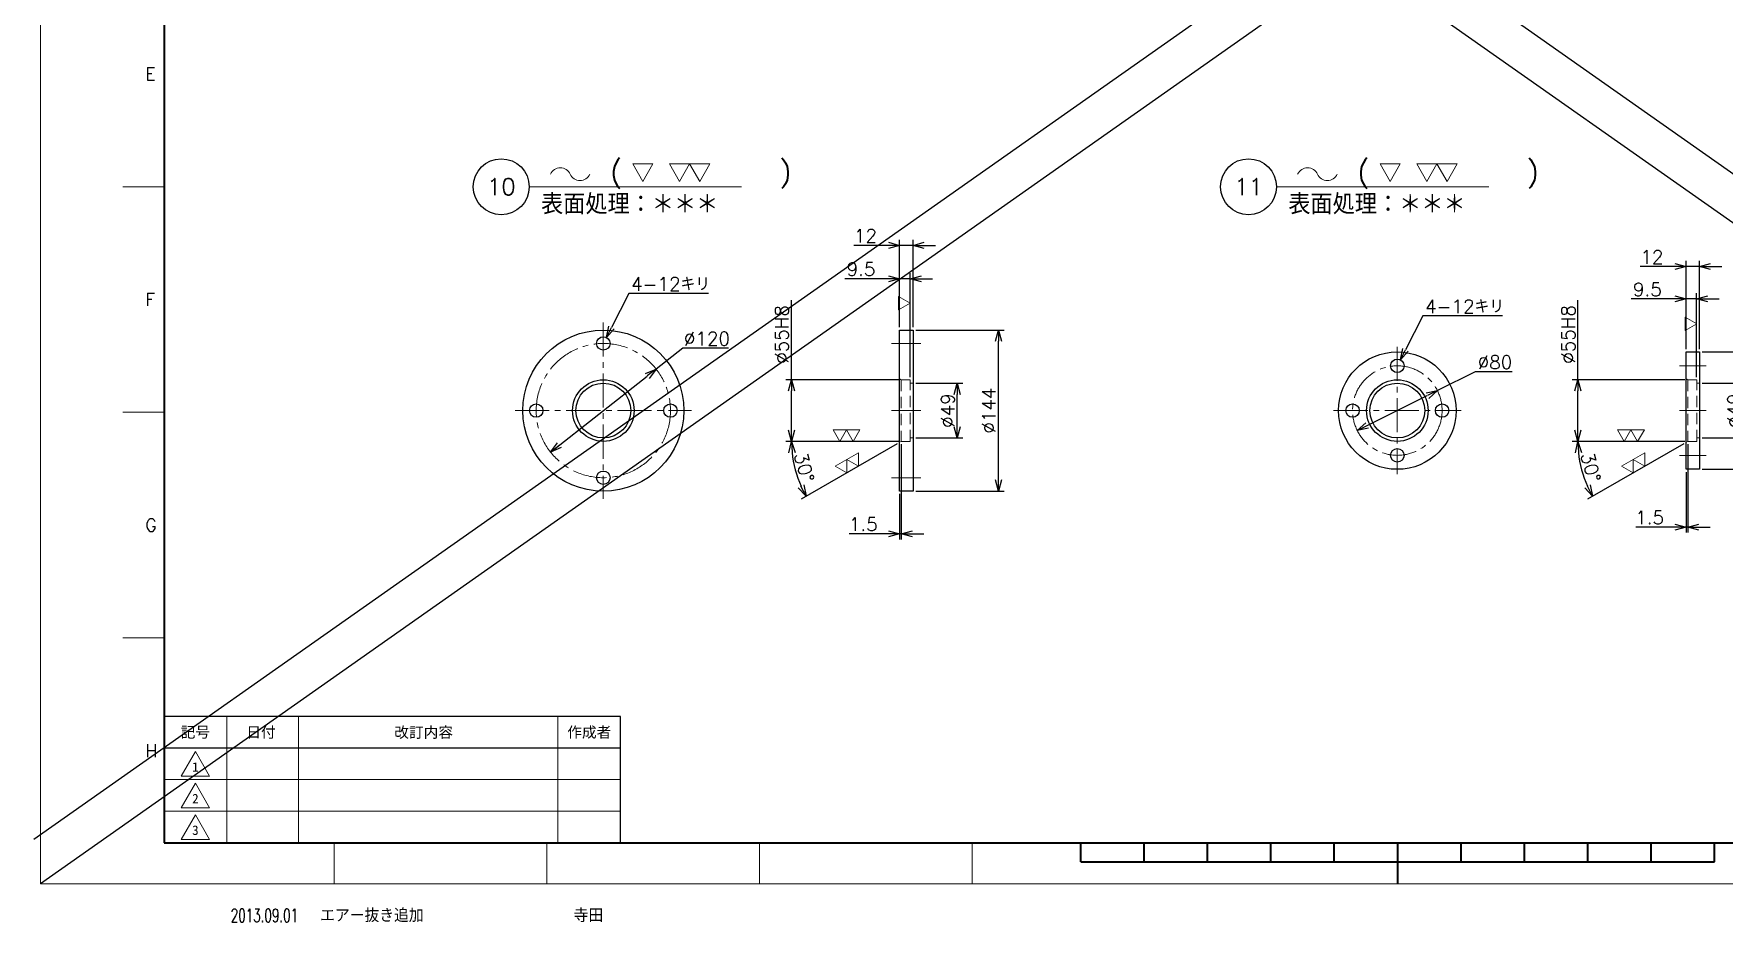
# Model space of a CAD drawing. Header units: millimetres. Extents: x -6 to 4263, y -34 to 1655.
# Drawn here: x -6 to 1505, y -34 to 760 of the extents above; entities that cross this region are included whole.
import ezdxf
from ezdxf import colors
from ezdxf.entities.mleader import LeaderData, LeaderLine
from ezdxf.enums import TextEntityAlignment as Align
from ezdxf.math import Vec2, Vec3

# ---------------------------------------------------------------- set-up
doc = ezdxf.new("R2010")
doc.units = ezdxf.units.MM
doc.header["$LTSCALE"] = 1.6
doc.header["$PDMODE"] = 99
doc.header["$PDSIZE"] = 1
doc.linetypes.add('CENTER2', pattern=[28.575, 19.05, -3.175, 3.175, -3.175])
doc.linetypes.add('HIDDEN', pattern=[9.525, 6.35, -3.175])
for name, color, linetype, lineweight in [('04_HIDDEN', 2, 'HIDDEN', 13), ('05_CENTER', 4, 'CENTER2', 13), ('07_TEXT', 3, 'Continuous', 13), ('07_寸法線', 3, 'Continuous', 9), ('08_DIM', 3, 'Continuous', 13), ('90_FRAME', 5, 'Continuous', 35)]:
    doc.layers.add(name, color=color, linetype=linetype, lineweight=lineweight)
doc.layers.add('91_BLANK', color=5, linetype='Continuous', lineweight=0, plot=False)
doc.styles.add('KSS_TXT', font='txt.shx', dxfattribs={"bigfont": 'extfont2.shx'})
doc.styles.add('MS_G', font='MS Gothic.ttf')
doc.styles.get("Standard").update_dxf_attribs({"font": 'txt.shx', "bigfont": 'extfont2.shx'})
doc.styles.add('表題用', font='MS PGothic.ttf')
doc.dimstyles.new('KSS_DIM', dxfattribs={"dimscale": 4, "dimtxt": 3, "dimasz": 2.5, "dimexe": 1.25, "dimexo": 0.625, "dimtad": 1, "dimdsep": 46, "dimtxsty": 'KSS_TXT', "dimblk": 'OPEN30', "dimcen": 0, "dimazin": 2, "dimtfac": 0.75, "dimtmove": 0, "dimatfit": 3, "dimldrblk": 'OPEN30', "dimfxl": 1.25, "dimtolj": 1, "dimarcsym": 0})
doc.dimstyles.new('KSS_DIM$3', dxfattribs={"dimscale": 4, "dimtxt": 3, "dimasz": 2.5, "dimexe": 1.25, "dimexo": 0.625, "dimtad": 1, "dimtih": 1, "dimtoh": 1, "dimdsep": 46, "dimtxsty": 'KSS_TXT', "dimblk": 'OPEN30', "dimcen": 0, "dimazin": 2, "dimtfac": 0.75, "dimtofl": 0, "dimtmove": 0, "dimatfit": 3, "dimldrblk": 'OPEN30', "dimfxl": 1.25, "dimtolj": 1, "dimarcsym": 0})

# ---------------------------------------------------------------- blocks, each defined once
blk = doc.blocks.new('AM_BALLOON1')
at = {"transparency": 16777216}
blk.add_circle((0, 0), 5, dxfattribs=at)
blk.add_attdef('B_NUMBER', text='', height=3, dxfattribs=at).set_placement((0, 0), align=Align.MIDDLE_CENTER)
blk = doc.blocks.new('_OPEN')
at = {"color": 0, "linetype": 'ByBlock'}
for p, q in [((-1, 0.17), (0, 0)), ((0, 0), (-1, -0.17)), ((0, 0), (-1, 0))]:
    blk.add_line(p, q, dxfattribs=at)
blk = doc.blocks.new('p1ba05')
for centre, start, end in [((-2.95, 0.29), 24.2276, 155.5758), ((0, 1.62), 204.2276, 335.5758)]:
    blk.add_arc(centre, 1.62, start, end)
blk = doc.blocks.new('p1ba01')
for p, q in [((0, 0), (-1.5, 2.6)), ((-1.5, 2.6), (1.5, 2.6)), ((1.5, 2.6), (0, 0))]:
    blk.add_line(p, q)
blk = doc.blocks.new('p1ba02')
for p, q in [((-1.5, 2.6), (1.5, 2.6)), ((0, 0), (-1.5, 2.6)), ((1.5, 2.6), (0, 0)), ((3, 0), (1.5, 2.6)), ((1.5, 2.6), (4.5, 2.6)), ((4.5, 2.6), (3, 0))]:
    blk.add_line(p, q)
blk = doc.blocks.new('_Open30')
at = {"color": 0, "linetype": 'ByBlock', "lineweight": -2}
for p, q in [((-1, 0.27), (0, 0)), ((0, 0), (-1, -0.27)), ((0, 0), (-1, 0))]:
    blk.add_line(p, q, dxfattribs=at)
blk = doc.blocks.new('*D179')
at = {"layer": '08_DIM', "color": 0, "lineweight": -2, "transparency": 16777216}
for p, q in [((782.2, 447.6), (824.2, 447.6)), ((819.2, 408.6), (819.2, 437.6)), ((782.2, 398.6), (824.2, 398.6))]:
    blk.add_line(p, q, dxfattribs=at)
at = {"layer": 'Defpoints', "color": 0, "transparency": 16777216}
for p in [(779.7, 447.6), (819.2, 447.6), (779.7, 398.6)]:
    blk.add_point(p, dxfattribs=at)
at = {"layer": '08_DIM', "color": 0, "lineweight": -2, "transparency": 16777216, "xscale": 10, "yscale": 10, "zscale": 10}
for p, rotation in [((819.2, 447.6), 90), ((819.2, 398.6), 270)]:
    blk.add_blockref('_Open30', p, dxfattribs=dict(at, rotation=rotation))
at = {"layer": '08_DIM', "color": 0, "transparency": 16777216, "insert": (810.7, 423.1), "char_height": 12, "attachment_point": 5, "rotation": 90, "style": 'KSS_TXT'}
blk.add_mtext('\\A1;%%C49', dxfattribs=at)
blk = doc.blocks.new('*D180')
at = {"layer": '08_DIM', "color": 0, "lineweight": -2, "transparency": 16777216}
for p, q in [((766.7, 395.6), (666, 395.6)), ((765.5, 393.5), (679.8, 344))]:
    blk.add_line(p, q, dxfattribs=at)
blk.add_arc((769.2, 395.6), 98.2, 185.835, 204.165, dxfattribs=at)
at = {"layer": 'Defpoints', "color": 0, "transparency": 16777216}
for p in [(767.7, 394.7), (769.2, 395.6), (769.2, 395.6), (777.2, 395.6), (672.4, 378.5)]:
    blk.add_point(p, dxfattribs=at)
at = {"layer": '08_DIM', "color": 0, "lineweight": -2, "transparency": 16777216, "xscale": 10, "yscale": 10, "zscale": 10}
for p, rotation in [((671, 395.6), 92.91747934666363), ((684.1, 346.5), 297.0825206533255)]:
    blk.add_blockref('_Open30', p, dxfattribs=dict(at, rotation=rotation))
at = {"layer": '08_DIM', "color": 0, "transparency": 16777216, "insert": (682.5, 372.4), "char_height": 12, "attachment_point": 5, "rotation": 285, "style": 'KSS_TXT'}
blk.add_mtext('\\A1;30%%d', dxfattribs=at)
blk = doc.blocks.new('*D181')
at = {"layer": '08_DIM', "color": 0, "lineweight": -2, "transparency": 16777216}
for p, q in [((671, 450.6), (671, 521.8)), ((766.7, 450.6), (666, 450.6)), ((671, 405.6), (671, 440.6)), ((766.7, 395.6), (666, 395.6))]:
    blk.add_line(p, q, dxfattribs=at)
at = {"layer": 'Defpoints', "color": 0, "transparency": 16777216}
for p in [(671, 450.6), (769.2, 450.6), (769.2, 395.6)]:
    blk.add_point(p, dxfattribs=at)
at = {"layer": '08_DIM', "color": 0, "lineweight": -2, "transparency": 16777216, "xscale": 10, "yscale": 10, "zscale": 10}
for p, rotation in [((671, 450.6), 90), ((671, 395.6), 270)]:
    blk.add_blockref('_Open30', p, dxfattribs=dict(at, rotation=rotation))
at = {"layer": '08_DIM', "color": 0, "transparency": 16777216, "insert": (662.4, 491.2), "char_height": 12, "attachment_point": 5, "rotation": 90, "style": 'KSS_TXT'}
blk.add_mtext('\\A1;%%C55H8', dxfattribs=at)
blk = doc.blocks.new('*D182')
at = {"layer": '08_DIM', "color": 0, "lineweight": -2, "transparency": 16777216}
for p, q in [((769.2, 393.1), (769.2, 308)), ((767.7, 348.6), (767.7, 308)), ((757.7, 313), (722.7, 313)), ((769.2, 313), (767.7, 313)), ((779.2, 313), (789.2, 313))]:
    blk.add_line(p, q, dxfattribs=at)
at = {"layer": 'Defpoints', "color": 0, "transparency": 16777216}
for p in [(769.2, 395.6), (767.7, 351.1), (767.7, 313)]:
    blk.add_point(p, dxfattribs=at)
at = {"layer": '08_DIM', "color": 0, "lineweight": -2, "transparency": 16777216, "xscale": 10, "yscale": 10, "zscale": 10}
blk.add_blockref('_Open30', (767.7, 313), dxfattribs=at)
at = {"layer": '08_DIM', "color": 0, "lineweight": -2, "transparency": 16777216, "xscale": 10, "yscale": 10, "zscale": 10, "rotation": 180}
blk.add_blockref('_Open30', (769.2, 313), dxfattribs=at)
at = {"layer": '08_DIM', "color": 0, "transparency": 16777216, "insert": (735.2, 321.5), "char_height": 12, "attachment_point": 5, "style": 'KSS_TXT'}
blk.add_mtext('\\A1;1.5', dxfattribs=at)
blk = doc.blocks.new('*D183')
at = {"layer": '08_DIM', "color": 0, "lineweight": -2, "transparency": 16777216}
for p, q in [((767.7, 497.6), (767.7, 545.9)), ((777.2, 453.1), (777.2, 545.9)), ((757.7, 540.9), (718.7, 540.9)), ((777.2, 540.9), (767.7, 540.9)), ((787.2, 540.9), (797.2, 540.9))]:
    blk.add_line(p, q, dxfattribs=at)
at = {"layer": 'Defpoints', "color": 0, "transparency": 16777216}
for p in [(767.7, 540.9), (767.7, 495.1), (777.2, 450.6)]:
    blk.add_point(p, dxfattribs=at)
at = {"layer": '08_DIM', "color": 0, "lineweight": -2, "transparency": 16777216, "xscale": 10, "yscale": 10, "zscale": 10}
blk.add_blockref('_Open30', (767.7, 540.9), dxfattribs=at)
at = {"layer": '08_DIM', "color": 0, "lineweight": -2, "transparency": 16777216, "xscale": 10, "yscale": 10, "zscale": 10, "rotation": 180}
blk.add_blockref('_Open30', (777.2, 540.9), dxfattribs=at)
at = {"layer": '08_DIM', "color": 0, "transparency": 16777216, "insert": (733.2, 549.5), "char_height": 12, "attachment_point": 5, "style": 'KSS_TXT'}
blk.add_mtext('\\A1;9.5', dxfattribs=at)
blk = doc.blocks.new('*D184')
at = {"layer": '08_DIM', "color": 0, "lineweight": -2, "transparency": 16777216}
for p, q in [((782.2, 495.1), (861, 495.1)), ((856, 361.1), (856, 485.1)), ((782.2, 351.1), (861, 351.1))]:
    blk.add_line(p, q, dxfattribs=at)
at = {"layer": 'Defpoints', "color": 0, "transparency": 16777216}
for p in [(779.7, 495.1), (856, 495.1), (779.7, 351.1)]:
    blk.add_point(p, dxfattribs=at)
at = {"layer": '08_DIM', "color": 0, "lineweight": -2, "transparency": 16777216, "xscale": 10, "yscale": 10, "zscale": 10}
for p, rotation in [((856, 495.1), 90), ((856, 351.1), 270)]:
    blk.add_blockref('_Open30', p, dxfattribs=dict(at, rotation=rotation))
at = {"layer": '08_DIM', "color": 0, "transparency": 16777216, "insert": (847.5, 423.1), "char_height": 12, "attachment_point": 5, "rotation": 90, "style": 'KSS_TXT'}
blk.add_mtext('\\A1;%%C144', dxfattribs=at)
blk = doc.blocks.new('*D185')
at = {"layer": '08_DIM', "color": 0, "lineweight": -2, "transparency": 16777216}
for p, q in [((767.7, 497.6), (767.7, 575.8)), ((779.7, 497.6), (779.7, 575.8)), ((757.7, 570.8), (726.7, 570.8)), ((779.7, 570.8), (767.7, 570.8)), ((789.7, 570.8), (799.7, 570.8))]:
    blk.add_line(p, q, dxfattribs=at)
at = {"layer": 'Defpoints', "color": 0, "transparency": 16777216}
for p in [(767.7, 570.8), (767.7, 495.1), (779.7, 495.1)]:
    blk.add_point(p, dxfattribs=at)
at = {"layer": '08_DIM', "color": 0, "lineweight": -2, "transparency": 16777216, "xscale": 10, "yscale": 10, "zscale": 10}
blk.add_blockref('_Open30', (767.7, 570.8), dxfattribs=at)
at = {"layer": '08_DIM', "color": 0, "lineweight": -2, "transparency": 16777216, "xscale": 10, "yscale": 10, "zscale": 10, "rotation": 180}
blk.add_blockref('_Open30', (779.7, 570.8), dxfattribs=at)
at = {"layer": '08_DIM', "color": 0, "transparency": 16777216, "insert": (737.2, 579.3), "char_height": 12, "attachment_point": 5, "style": 'KSS_TXT'}
blk.add_mtext('\\A1;12', dxfattribs=at)
blk = doc.blocks.new('*D186')
at = {"layer": '08_DIM', "color": 0, "lineweight": -2, "transparency": 16777216}
for p, q in [((1485, 447.6), (1527, 447.6)), ((1522, 408.6), (1522, 437.6)), ((1485, 398.6), (1527, 398.6))]:
    blk.add_line(p, q, dxfattribs=at)
at = {"layer": 'Defpoints', "color": 0, "transparency": 16777216}
for p in [(1482.5, 447.6), (1522, 447.6), (1482.5, 398.6)]:
    blk.add_point(p, dxfattribs=at)
at = {"layer": '08_DIM', "color": 0, "lineweight": -2, "transparency": 16777216, "xscale": 10, "yscale": 10, "zscale": 10}
for p, rotation in [((1522, 447.6), 90), ((1522, 398.6), 270)]:
    blk.add_blockref('_Open30', p, dxfattribs=dict(at, rotation=rotation))
at = {"layer": '08_DIM', "color": 0, "transparency": 16777216, "insert": (1513.5, 423.1), "char_height": 12, "attachment_point": 5, "rotation": 90, "style": 'KSS_TXT'}
blk.add_mtext('\\A1;%%C49', dxfattribs=at)
blk = doc.blocks.new('*D187')
at = {"layer": '08_DIM', "color": 0, "lineweight": -2, "transparency": 16777216}
for p, q in [((1373.8, 450.6), (1373.8, 521.8)), ((1469.5, 450.6), (1368.8, 450.6)), ((1373.8, 405.6), (1373.8, 440.6)), ((1469.5, 395.6), (1368.8, 395.6))]:
    blk.add_line(p, q, dxfattribs=at)
at = {"layer": 'Defpoints', "color": 0, "transparency": 16777216}
for p in [(1373.8, 450.6), (1472, 450.6), (1472, 395.6)]:
    blk.add_point(p, dxfattribs=at)
at = {"layer": '08_DIM', "color": 0, "lineweight": -2, "transparency": 16777216, "xscale": 10, "yscale": 10, "zscale": 10}
for p, rotation in [((1373.8, 450.6), 90), ((1373.8, 395.6), 270)]:
    blk.add_blockref('_Open30', p, dxfattribs=dict(at, rotation=rotation))
at = {"layer": '08_DIM', "color": 0, "transparency": 16777216, "insert": (1365.3, 491.2), "char_height": 12, "attachment_point": 5, "rotation": 90, "style": 'KSS_TXT'}
blk.add_mtext('\\A1;%%C55H8', dxfattribs=at)
blk = doc.blocks.new('*D188')
at = {"layer": '08_DIM', "color": 0, "lineweight": -2, "transparency": 16777216}
for p, q in [((1472, 393.1), (1472, 314)), ((1470.5, 368.1), (1470.5, 314)), ((1460.5, 319), (1425.5, 319)), ((1472, 319), (1470.5, 319)), ((1482, 319), (1492, 319))]:
    blk.add_line(p, q, dxfattribs=at)
at = {"layer": 'Defpoints', "color": 0, "transparency": 16777216}
for p in [(1472, 395.6), (1470.5, 370.6), (1470.5, 319)]:
    blk.add_point(p, dxfattribs=at)
at = {"layer": '08_DIM', "color": 0, "lineweight": -2, "transparency": 16777216, "xscale": 10, "yscale": 10, "zscale": 10}
blk.add_blockref('_Open30', (1470.5, 319), dxfattribs=at)
at = {"layer": '08_DIM', "color": 0, "lineweight": -2, "transparency": 16777216, "xscale": 10, "yscale": 10, "zscale": 10, "rotation": 180}
blk.add_blockref('_Open30', (1472, 319), dxfattribs=at)
at = {"layer": '08_DIM', "color": 0, "transparency": 16777216, "insert": (1438, 327.5), "char_height": 12, "attachment_point": 5, "style": 'KSS_TXT'}
blk.add_mtext('\\A1;1.5', dxfattribs=at)
blk = doc.blocks.new('*D189')
at = {"layer": '08_DIM', "color": 0, "lineweight": -2, "transparency": 16777216}
for p, q in [((1460.5, 522.9), (1421.5, 522.9)), ((1470.5, 478.1), (1470.5, 527.9)), ((1480, 522.9), (1470.5, 522.9)), ((1480, 453.1), (1480, 527.9)), ((1490, 522.9), (1500, 522.9))]:
    blk.add_line(p, q, dxfattribs=at)
at = {"layer": 'Defpoints', "color": 0, "transparency": 16777216}
for p in [(1470.5, 522.9), (1470.5, 475.6), (1480, 450.6)]:
    blk.add_point(p, dxfattribs=at)
at = {"layer": '08_DIM', "color": 0, "lineweight": -2, "transparency": 16777216, "xscale": 10, "yscale": 10, "zscale": 10}
blk.add_blockref('_Open30', (1470.5, 522.9), dxfattribs=at)
at = {"layer": '08_DIM', "color": 0, "lineweight": -2, "transparency": 16777216, "xscale": 10, "yscale": 10, "zscale": 10, "rotation": 180}
blk.add_blockref('_Open30', (1480, 522.9), dxfattribs=at)
at = {"layer": '08_DIM', "color": 0, "transparency": 16777216, "insert": (1436, 531.4), "char_height": 12, "attachment_point": 5, "style": 'KSS_TXT'}
blk.add_mtext('\\A1;9.5', dxfattribs=at)
blk = doc.blocks.new('*D190')
at = {"layer": '08_DIM', "color": 0, "lineweight": -2, "transparency": 16777216}
for p, q in [((1485, 475.6), (1562.6, 475.6)), ((1557.6, 380.6), (1557.6, 465.6)), ((1485, 370.6), (1562.6, 370.6))]:
    blk.add_line(p, q, dxfattribs=at)
at = {"layer": 'Defpoints', "color": 0, "transparency": 16777216}
for p in [(1482.5, 475.6), (1557.6, 475.6), (1482.5, 370.6)]:
    blk.add_point(p, dxfattribs=at)
at = {"layer": '08_DIM', "color": 0, "lineweight": -2, "transparency": 16777216, "xscale": 10, "yscale": 10, "zscale": 10}
for p, rotation in [((1557.6, 475.6), 90), ((1557.6, 370.6), 270)]:
    blk.add_blockref('_Open30', p, dxfattribs=dict(at, rotation=rotation))
at = {"layer": '08_DIM', "color": 0, "transparency": 16777216, "insert": (1549, 423.1), "char_height": 12, "attachment_point": 5, "rotation": 90, "style": 'KSS_TXT'}
blk.add_mtext('\\A1;%%C105', dxfattribs=at)
blk = doc.blocks.new('*D191')
at = {"layer": '08_DIM', "color": 0, "lineweight": -2, "transparency": 16777216}
for p, q in [((1460.5, 551.9), (1429.5, 551.9)), ((1470.5, 478.1), (1470.5, 556.9)), ((1482.5, 551.9), (1470.5, 551.9)), ((1482.5, 478.1), (1482.5, 556.9)), ((1492.5, 551.9), (1502.5, 551.9))]:
    blk.add_line(p, q, dxfattribs=at)
at = {"layer": 'Defpoints', "color": 0, "transparency": 16777216}
for p in [(1470.5, 551.9), (1470.5, 475.6), (1482.5, 475.6)]:
    blk.add_point(p, dxfattribs=at)
at = {"layer": '08_DIM', "color": 0, "lineweight": -2, "transparency": 16777216, "xscale": 10, "yscale": 10, "zscale": 10}
blk.add_blockref('_Open30', (1470.5, 551.9), dxfattribs=at)
at = {"layer": '08_DIM', "color": 0, "lineweight": -2, "transparency": 16777216, "xscale": 10, "yscale": 10, "zscale": 10, "rotation": 180}
blk.add_blockref('_Open30', (1482.5, 551.9), dxfattribs=at)
at = {"layer": '08_DIM', "color": 0, "transparency": 16777216, "insert": (1440, 560.4), "char_height": 12, "attachment_point": 5, "style": 'KSS_TXT'}
blk.add_mtext('\\A1;12', dxfattribs=at)
blk = doc.blocks.new('*D192')
at = {"layer": '08_DIM', "color": 0, "lineweight": -2, "transparency": 16777216}
for p, q in [((1469.5, 395.6), (1368.8, 395.6)), ((1468.4, 393.5), (1382.6, 344))]:
    blk.add_line(p, q, dxfattribs=at)
blk.add_arc((1472, 395.6), 98.2, 185.835, 204.165, dxfattribs=at)
at = {"layer": 'Defpoints', "color": 0, "transparency": 16777216}
for p in [(1470.5, 394.7), (1472, 395.6), (1472, 395.6), (1480, 395.6), (1375.3, 378.5)]:
    blk.add_point(p, dxfattribs=at)
at = {"layer": '08_DIM', "color": 0, "lineweight": -2, "transparency": 16777216, "xscale": 10, "yscale": 10, "zscale": 10}
for p, rotation in [((1373.8, 395.6), 92.91747934666363), ((1387, 346.5), 297.0825206533274)]:
    blk.add_blockref('_Open30', p, dxfattribs=dict(at, rotation=rotation))
at = {"layer": '08_DIM', "color": 0, "transparency": 16777216, "insert": (1385.4, 372.4), "char_height": 12, "attachment_point": 5, "rotation": 285, "style": 'KSS_TXT'}
blk.add_mtext('\\A1;30%%d', dxfattribs=at)
blk = doc.blocks.new('*D199')
at = {"layer": '08_DIM', "color": 0, "lineweight": -2, "transparency": 16777216}
for p, q in [((525.6, 527.7), (510.2, 497.3)), ((596.8, 527.7), (525.6, 527.7))]:
    blk.add_line(p, q, dxfattribs=at)
at = {"layer": 'Defpoints', "color": 0, "transparency": 16777216}
for p in [(505.6, 488.4), (500.2, 477.7)]:
    blk.add_point(p, dxfattribs=at)
at = {"layer": '08_DIM', "color": 0, "lineweight": -2, "transparency": 16777216, "xscale": 10, "yscale": 10, "zscale": 10, "rotation": 242.973744277392}
blk.add_blockref('_Open30', (505.6, 488.4), dxfattribs=at)
at = {"layer": '08_DIM', "color": 0, "transparency": 16777216, "insert": (563, 536.2), "char_height": 12, "attachment_point": 5, "style": 'KSS_TXT'}
blk.add_mtext('\\A1;4-12キリ', dxfattribs=at)
blk = doc.blocks.new('*D200')
at = {"layer": '08_DIM', "color": 0, "lineweight": -2, "transparency": 16777216}
for p, q in [((573.8, 478.9), (550, 460.2)), ((614.8, 478.9), (573.8, 478.9)), ((455.7, 386), (542.2, 454))]:
    blk.add_line(p, q, dxfattribs=at)
at = {"layer": 'Defpoints', "color": 0, "transparency": 16777216}
for p in [(550, 460.2), (455.7, 386)]:
    blk.add_point(p, dxfattribs=at)
at = {"layer": '08_DIM', "color": 0, "lineweight": -2, "transparency": 16777216, "xscale": 10, "yscale": 10, "zscale": 10}
for p, rotation in [((550, 460.2), 38.20193790348347), ((455.7, 386), 218.2019379034835)]:
    blk.add_blockref('_Open30', p, dxfattribs=dict(at, rotation=rotation))
at = {"layer": '08_DIM', "color": 0, "transparency": 16777216, "insert": (595.5, 487.4), "char_height": 12, "attachment_point": 5, "style": 'KSS_TXT'}
blk.add_mtext('\\A1;%%C120', dxfattribs=at)
blk = doc.blocks.new('*D201')
at = {"layer": '08_DIM', "color": 0, "lineweight": -2, "transparency": 16777216}
for p, q in [((1235.2, 507.7), (1219.8, 477.3)), ((1306.4, 507.7), (1235.2, 507.7))]:
    blk.add_line(p, q, dxfattribs=at)
at = {"layer": 'Defpoints', "color": 0, "transparency": 16777216}
for p in [(1215.2, 468.4), (1209.8, 457.7)]:
    blk.add_point(p, dxfattribs=at)
at = {"layer": '08_DIM', "color": 0, "lineweight": -2, "transparency": 16777216, "xscale": 10, "yscale": 10, "zscale": 10, "rotation": 242.9737442773915}
blk.add_blockref('_Open30', (1215.2, 468.4), dxfattribs=at)
at = {"layer": '08_DIM', "color": 0, "transparency": 16777216, "insert": (1272.6, 516.2), "char_height": 12, "attachment_point": 5, "style": 'KSS_TXT'}
blk.add_mtext('\\A1;4-12キリ', dxfattribs=at)
blk = doc.blocks.new('*D202')
at = {"layer": '08_DIM', "color": 0, "lineweight": -2, "transparency": 16777216}
for p, q in [((1282, 457.8), (1248.3, 440.9)), ((1315, 457.8), (1282, 457.8)), ((1176.7, 405.2), (1239.3, 436.5))]:
    blk.add_line(p, q, dxfattribs=at)
at = {"layer": 'Defpoints', "color": 0, "transparency": 16777216}
for p in [(1248.3, 440.9), (1176.7, 405.2)]:
    blk.add_point(p, dxfattribs=at)
at = {"layer": '08_DIM', "color": 0, "lineweight": -2, "transparency": 16777216, "xscale": 10, "yscale": 10, "zscale": 10}
for p, rotation in [((1248.3, 440.9), 26.52164414646851), ((1176.7, 405.2), 206.5216441464685)]:
    blk.add_blockref('_Open30', p, dxfattribs=dict(at, rotation=rotation))
at = {"layer": '08_DIM', "color": 0, "transparency": 16777216, "insert": (1299.8, 466.3), "char_height": 12, "attachment_point": 5, "style": 'KSS_TXT'}
blk.add_mtext('\\A1;%%C80', dxfattribs=at)

msp = doc.modelspace()

# ---------------------------------------------------------------- linework, layer by layer
for p, q in [((2289.737, 1655.492), (-6.094, 39.597)), ((0, 1655.492), (2352.09, 0)), ((2352.09, 1655.492), (0, 0)), ((62.353, 1655.492), (2358.185, 39.597))]:
    msp.add_line(p, q)
at = {"color": 0}
for points in [[(767.689, 495.088), (779.689, 495.088), (779.689, 351.088), (767.689, 351.088)], [(1470.535, 475.588), (1482.535, 475.588), (1482.535, 370.588), (1470.535, 370.588)]]:
    msp.add_lwpolyline(points, close=True, dxfattribs=at)
for centre, radius in [((502.892, 423.088), 72), ((502.892, 483.088), 6), ((1212.49, 423.088), 52.5), ((1212.49, 463.088), 6), ((502.892, 423.088), 27.5), ((502.892, 423.088), 24.5), ((1212.49, 423.088), 27.5), ((1212.49, 423.088), 24.5), ((442.892, 423.088), 6), ((562.892, 423.088), 6), ((1172.49, 423.088), 6), ((1252.49, 423.088), 6), ((1212.49, 383.088), 6), ((502.892, 363.088), 6)]:
    msp.add_circle(centre, radius, dxfattribs=at)
at = {"layer": '04_HIDDEN'}
for p, q in [((769.189, 450.588), (767.689, 451.454)), ((769.189, 450.588), (769.189, 395.588)), ((777.189, 395.588), (777.189, 450.588)), ((777.189, 447.588), (779.689, 447.588)), ((1472.035, 450.588), (1470.535, 451.454)), ((1472.035, 450.588), (1472.035, 395.588)), ((1480.035, 395.588), (1480.035, 450.588)), ((1480.035, 447.588), (1482.535, 447.588)), ((769.189, 395.588), (767.689, 394.722)), ((777.189, 398.588), (779.689, 398.588)), ((1472.035, 395.588), (1470.535, 394.722)), ((1480.035, 398.588), (1482.535, 398.588))]:
    msp.add_line(p, q, dxfattribs=at)
for points in [[(769.189, 450.588), (777.189, 450.588)], [(1472.035, 450.588), (1480.035, 450.588)], [(769.189, 395.588), (777.189, 395.588)], [(1472.035, 395.588), (1480.035, 395.588)]]:
    msp.add_lwpolyline(points, dxfattribs=at)
at = {"layer": '05_CENTER'}
for p, q in [((502.892, 501.966), (502.892, 344.21)), ((760.523, 483.088), (786.765, 483.088)), ((1212.49, 480.024), (1212.49, 366.152)), ((1488.535, 463.088), (1464.535, 463.088)), ((424.014, 423.088), (581.771, 423.088)), ((760.523, 423.088), (786.765, 423.088)), ((1155.554, 423.088), (1269.426, 423.088)), ((1488.535, 423.088), (1464.535, 423.088)), ((1488.535, 383.088), (1464.535, 383.088)), ((760.523, 363.088), (786.765, 363.088))]:
    msp.add_line(p, q, dxfattribs=at)
for centre, radius in [((502.892, 423.088), 60), ((1212.49, 423.088), 40)]:
    msp.add_circle(centre, radius, dxfattribs=at)
at = {"layer": '08_DIM'}
for p, q in [((436.702, 623.158), (626.447, 623.158)), ((1104.55, 623.158), (1294.295, 623.158))]:
    msp.add_line(p, q, dxfattribs=at)
at = {"layer": '90_FRAME', "color": 4, "lineweight": 13}
for p, q in [((110.322, 623.192), (73.51, 623.192)), ((110.322, 421.56), (73.51, 421.56)), ((110.322, 219.928), (73.51, 219.928)), ((262.346, 0), (262.346, 36.647)), ((452.437, 0), (452.437, 36.647)), ((642.528, 0), (642.528, 36.647)), ((832.619, 0), (832.619, 36.647))]:
    msp.add_line(p, q, dxfattribs=at)
at = {"layer": '90_FRAME', "color": 0, "lineweight": 13}
for p, q in [((166.322, 36.647), (166.322, 149.79)), ((230.322, 36.647), (230.322, 149.79)), ((462.322, 36.647), (462.322, 149.79)), ((110.322, 93.219), (518.322, 93.219)), ((110.322, 64.933), (518.322, 64.933))]:
    msp.add_line(p, q, dxfattribs=at)
at = {"layer": '90_FRAME', "color": 0, "lineweight": 25}
msp.add_line((110.322, 121.504), (518.322, 121.504), dxfattribs=at)
at = {"layer": '90_FRAME'}
for p, q in [((929.632, 19.657), (929.632, 36.647)), ((986.266, 19.657), (986.266, 36.647)), ((1042.899, 19.657), (1042.899, 36.647)), ((1099.533, 19.657), (1099.533, 36.647)), ((1156.167, 19.657), (1156.167, 36.647)), ((1212.8, 0), (1212.8, 36.647)), ((1269.434, 19.657), (1269.434, 36.647)), ((1326.068, 19.657), (1326.068, 36.647)), ((1382.701, 19.657), (1382.701, 36.647)), ((1439.335, 19.657), (1439.335, 36.647)), ((1495.969, 19.657), (1495.969, 36.647)), ((929.632, 19.657), (1495.969, 19.657))]:
    msp.add_line(p, q, dxfattribs=at)
msp.add_lwpolyline([(110.322, 36.647), (2315.279, 36.647), (2315.279, 1613), (110.322, 1613)], close=True, dxfattribs=at)
at = {"layer": '90_FRAME', "color": 0, "lineweight": 25}
msp.add_lwpolyline([(110.322, 36.647), (518.322, 36.647), (518.322, 149.79), (110.322, 149.79)], close=True, dxfattribs=at)
at = {"layer": '90_FRAME', "color": 0, "lineweight": 13}
for points in [[(125.594, 96.223), (138.322, 118.269), (151.051, 96.223), (125.594, 96.223)], [(125.594, 67.937), (138.322, 89.984), (151.051, 67.937), (125.594, 67.937)], [(125.594, 39.652), (138.322, 61.698), (151.051, 39.652), (125.594, 39.652)]]:
    msp.add_lwpolyline(points, dxfattribs=at)
at = {"layer": '91_BLANK'}
msp.add_lwpolyline([(0, 0), (2352.09, 0), (2352.09, 1655.492), (0, 1655.492)], close=True, dxfattribs=at)

# ---------------------------------------------------------------- block references
at = {"layer": '08_DIM'}
for name, p, xscale, yscale, zscale in [('p1ba05', (482.118, 628.628), 6, 6, 6), ('p1ba01', (538.208, 627.927), 6, 6, 6), ('p1ba02', (571.048, 627.927), 6, 6, 6), ('p1ba05', (1149.966, 628.628), 6, 6, 6), ('p1ba01', (1206.056, 627.927), 6, 6, 6), ('p1ba02', (1238.897, 627.927), 6, 6, 6), ('p1ba02', (714.183, 395.588), 4, 4, 4), ('p1ba02', (1415.283, 395.588), 4, 4, 4)]:
    msp.add_blockref(name, p, dxfattribs=dict(at, xscale=xscale, yscale=yscale, zscale=zscale))
at = {"layer": '08_DIM', "xscale": 4, "yscale": 4, "zscale": 4}
for name, p, rotation in [('p1ba01', (777.189, 519.204), 90), ('p1ba01', (1480.035, 500.741), 90), ('p1ba02', (720.423, 367.433), 29.99999999999999), ('p1ba02', (1423.27, 367.433), 29.99999999999999)]:
    msp.add_blockref(name, p, dxfattribs=dict(at, rotation=rotation))

# ---------------------------------------------------------------- texts
at = {"layer": '07_TEXT', "style": 'KSS_TXT'}
for p in [(508.896, 627.475), (1176.744, 627.475)]:
    msp.add_text('(        )', height=18, dxfattribs=at).set_placement(p)
at = {"layer": '07_TEXT', "char_height": 18, "attachment_point": 1, "style": 'KSS_TXT'}
for insert in [(447.244, 616.573), (1115.093, 616.573)]:
    msp.add_mtext('表面処理：＊＊＊', dxfattribs=dict(at, insert=insert))
at = {"layer": '90_FRAME', "color": 0, "lineweight": 13, "style": 'KSS_TXT'}
for s, p in [('E', (93.599, 724.008)), ('F', (93.599, 522.376)), ('G', (93.599, 320.744)), ('H', (93.599, 119.111))]:
    msp.add_text(s, height=11.36, dxfattribs=at).set_placement(p, align=Align.MIDDLE_LEFT)
at = {"layer": '90_FRAME', "color": 0, "style": '表題用'}
for s, p in [('記号', (138.322, 135.647)), ('日付', (196.948, 135.647)), ('作成者', (490.322, 135.647))]:
    msp.add_text(s, height=9.6, dxfattribs=at).set_placement(p, align=Align.MIDDLE_CENTER)
msp.add_text('改訂内容', height=9.6, dxfattribs=at).set_placement((342.322, 135.647), align=Align.MIDDLE)
at = {"layer": '90_FRAME', "color": 0, "lineweight": 13, "style": 'MS_G'}
for s, p in [('1', (138.322, 104.533)), ('2', (138.322, 76.247)), ('3', (138.322, 47.962))]:
    msp.add_text(s, height=8.486, dxfattribs=at).set_placement(p, align=Align.MIDDLE)
at = {"layer": '90_FRAME', "color": 3, "lineweight": 13, "width": 0.65}
msp.add_text('2013.09.01', height=12, dxfattribs=at).set_placement((169.907, -34.168))
at = {"layer": '90_FRAME', "color": 3, "lineweight": 13}
for s, p in [('エアー抜き追加', (249.873, -34.168)), ('寺田', (476.42, -34.168))]:
    msp.add_text(s, height=12, dxfattribs=at).set_placement(p)

# ---------------------------------------------------------------- dimensions: what is measured, and where the dimension line sits
at = {"layer": '08_DIM'}
for base, p1, p2, picture, middle in [((767.689, 570.79), (779.689, 495.088), (767.689, 495.088), '*D185', (737.189, 579.29)), ((1470.535, 551.851), (1482.535, 475.588), (1470.535, 475.588), '*D191', (1440.035, 560.351)), ((767.689, 540.948), (777.189, 450.588), (767.689, 495.088), '*D183', (733.189, 549.457)), ((1470.535, 522.892), (1480.035, 450.588), (1470.535, 475.588), '*D189', (1436.035, 531.4)), ((767.689, 312.95), (769.189, 395.588), (767.689, 351.088), '*D182', (735.189, 321.458)), ((1470.535, 319.022), (1472.035, 395.588), (1470.535, 370.588), '*D188', (1438.035, 327.531))]:
    dim = msp.add_linear_dim(base=base, p1=p1, p2=p2, dimstyle='KSS_DIM', dxfattribs=at)
    dim.commit()
    dim.dimension.update_dxf_attribs({"geometry": picture, "text_midpoint": middle})
for p1, p2, picture, middle in [((500.166, 477.743), (505.619, 488.433), '*D199', (563.031, 527.658)), ((1209.763, 457.743), (1215.216, 468.433), '*D201', (1272.628, 507.658))]:
    dim = msp.add_diameter_dim_2p(p1=p1, p2=p2, text='4-<>キリ', dimstyle='KSS_DIM$3', override={"dimpost": '<>'}, dxfattribs=at)
    dim.commit()
    dim.dimension.update_dxf_attribs({"geometry": picture, "text_midpoint": middle, "dimtype": 163})
for base, p1, p2, text, picture, middle in [((670.953, 450.588), (769.189, 395.588), (769.189, 450.588), '%%C<>H8', '*D181', (662.436, 491.171)), ((1373.799, 450.588), (1472.035, 395.588), (1472.035, 450.588), '%%C<>H8', '*D187', (1365.282, 491.171)), ((856.008, 495.088), (779.689, 351.088), (779.689, 495.088), '%%C<>', '*D184', (847.508, 423.088)), ((1557.555, 475.588), (1482.535, 370.588), (1482.535, 475.588), '%%C<>', '*D190', (1549.047, 423.088)), ((819.171, 447.588), (779.689, 398.588), (779.689, 447.588), '%%C<>', '*D179', (810.671, 423.088)), ((1522.017, 447.588), (1482.535, 398.588), (1482.535, 447.588), '%%C<>', '*D186', (1513.517, 423.088))]:
    dim = msp.add_linear_dim(base=base, p1=p1, p2=p2, angle=90, text=text, dimstyle='KSS_DIM', dxfattribs=at)
    dim.commit()
    dim.dimension.update_dxf_attribs({"geometry": picture, "text_midpoint": middle})
for p1, p2, picture, middle in [((455.742, 385.982), (550.043, 460.194), '*D200', (595.521, 478.868)), ((1176.699, 405.227), (1248.28, 440.949), '*D202', (1299.756, 457.78))]:
    dim = msp.add_diameter_dim_2p(p1=p1, p2=p2, dimstyle='KSS_DIM$3', override={"dimpost": '%%C<>', "dimtix": 1, "dimatfit": 2}, dxfattribs=at)
    dim.commit()
    dim.dimension.update_dxf_attribs({"geometry": picture, "text_midpoint": middle, "dimtype": 163})
for base, line1, line2, picture, middle in [((672.445, 378.529), ((769.189, 395.588), (767.689, 394.722)), ((769.189, 395.588), (777.189, 395.588)), '*D180', (682.51, 372.362)), ((1375.291, 378.529), ((1472.035, 395.588), (1470.535, 394.722)), ((1472.035, 395.588), (1480.035, 395.588)), '*D192', (1385.357, 372.362))]:
    dim = msp.add_angular_dim_2l(base=base, line1=line1, line2=line2, dimstyle='KSS_DIM', dxfattribs=at)
    dim.commit()
    dim.dimension.update_dxf_attribs({"geometry": picture, "text_midpoint": middle})

# ---------------------------------------------------------------- leaders
at = {"layer": '07_寸法線'}
ml = msp.add_multileader_block('Standard', dxfattribs=at)
ml.set_content('AM_BALLOON1', color=256, scale=3.35)
ml.set_attribute('B_NUMBER', '11', width=0)
ml.set_leader_properties(color=256, linetype='ByLayer', lineweight=-1)
ml.set_arrow_properties(name='OPEN')
ml.build(insert=Vec2(0, 0))
ml.multileader.update_dxf_attribs({"leader_type": 0, "has_dogleg": 0, "text_right_attachment_type": 6, "dogleg_length": 0, "arrow_head_size": 6.7, "scale": 2.5, "block_connection_type": 1})
ctx = ml.context
ctx.base_point, ctx.scale, ctx.char_height, ctx.arrow_head_size, ctx.landing_gap_size, ctx.plane_origin = Vec3(2887.308, 972.656), 2.5, 13.4, 6.7, 6.7, Vec3(2887.308, 972.656)
ctx.right_attachment, ctx.attachment_type = 6, 1
notes = []
notes.append((ctx, [(0, (0, 0, 0), (0, 0), (1, 0), 1, [])]))
ctx.block.insert = Vec3(2887.308, 972.656)
ml = msp.add_multileader_block('Standard', dxfattribs=at)
ml.set_content('AM_BALLOON1', color=256, scale=3.35)
ml.set_attribute('B_NUMBER', '14', width=0)
ml.set_leader_properties(color=256, linetype='ByLayer', lineweight=-1)
ml.set_arrow_properties(name='OPEN')
ml.build(insert=Vec2(0, 0))
ml.multileader.update_dxf_attribs({"leader_type": 0, "has_dogleg": 0, "text_right_attachment_type": 6, "dogleg_length": 0, "arrow_head_size": 6.7, "scale": 2.5, "block_connection_type": 1})
ctx = ml.context
ctx.base_point, ctx.scale, ctx.char_height, ctx.arrow_head_size, ctx.landing_gap_size, ctx.plane_origin = Vec3(3738.983, 571.679), 2.5, 13.4, 6.7, 6.7, Vec3(3738.983, 571.679)
ctx.right_attachment, ctx.attachment_type = 6, 1
notes.append((ctx, [(0, (0, 0, 0), (0, 0), (1, 0), 1, [])]))
ctx.block.insert = Vec3(3738.983, 571.679)
ml = msp.add_multileader_block('Standard', dxfattribs=at)
ml.set_content('AM_BALLOON1', color=256, scale=3.35)
ml.set_attribute('B_NUMBER', '12', width=0)
ml.set_leader_properties(color=256, linetype='ByLayer', lineweight=-1)
ml.set_arrow_properties(name='OPEN')
ml.build(insert=Vec2(0, 0))
ml.multileader.update_dxf_attribs({"leader_type": 0, "has_dogleg": 0, "text_right_attachment_type": 6, "dogleg_length": 0, "arrow_head_size": 6.7, "scale": 2.5, "block_connection_type": 1})
ctx = ml.context
ctx.base_point, ctx.scale, ctx.char_height, ctx.arrow_head_size, ctx.landing_gap_size, ctx.plane_origin = Vec3(2891.243, 527.207), 2.5, 13.4, 6.7, 6.7, Vec3(2891.243, 527.207)
ctx.right_attachment, ctx.attachment_type = 6, 1
notes.append((ctx, [(0, (0, 0, 0), (0, 0), (1, 0), 1, [])]))
ctx.block.insert = Vec3(2891.243, 527.207)
ml = msp.add_multileader_block('Standard', dxfattribs=at)
ml.set_content('AM_BALLOON1', color=256, scale=3.35)
ml.set_attribute('B_NUMBER', '13', width=0)
ml.set_leader_properties(color=256, linetype='ByLayer', lineweight=-1)
ml.set_arrow_properties(name='OPEN')
ml.build(insert=Vec2(0, 0))
ml.multileader.update_dxf_attribs({"leader_type": 0, "has_dogleg": 0, "text_right_attachment_type": 6, "dogleg_length": 0, "arrow_head_size": 6.7, "scale": 2.5, "block_connection_type": 1})
ctx = ml.context
ctx.base_point, ctx.scale, ctx.char_height, ctx.arrow_head_size, ctx.landing_gap_size, ctx.plane_origin = Vec3(3288.855, 527.207), 2.5, 13.4, 6.7, 6.7, Vec3(3288.855, 527.207)
ctx.right_attachment, ctx.attachment_type = 6, 1
notes.append((ctx, [(0, (0, 0, 0), (0, 0), (1, 0), 1, [])]))
ctx.block.insert = Vec3(3288.855, 527.207)
at = {"layer": '08_DIM'}
ml = msp.add_multileader_block('Standard', dxfattribs=at)
ml.set_content('AM_BALLOON1', color=256, scale=5)
ml.set_attribute('B_NUMBER', '9', width=0)
ml.set_leader_properties(color=256, linetype='ByLayer', lineweight=-1)
ml.set_arrow_properties(name='OPEN')
ml.build(insert=Vec2(0, 0))
ml.multileader.update_dxf_attribs({"leader_type": 0, "has_dogleg": 0, "text_right_attachment_type": 6, "dogleg_length": 0, "arrow_head_size": 10, "scale": 2.5, "block_connection_type": 1})
ctx = ml.context
ctx.base_point, ctx.scale, ctx.char_height, ctx.arrow_head_size, ctx.landing_gap_size, ctx.plane_origin = Vec3(323.722, 1345.997), 2.5, 20, 10, 10, Vec3(323.722, 1345.997)
ctx.right_attachment, ctx.attachment_type = 6, 1
notes.append((ctx, [(0, (0, 0, 0), (0, 0), (1, 0), 1, [])]))
ctx.block.insert = Vec3(323.722, 1345.997)
ml = msp.add_multileader_block('Standard', dxfattribs=at)
ml.set_content('AM_BALLOON1', color=256, scale=5)
ml.set_attribute('B_NUMBER', '12', width=0)
ml.set_leader_properties(color=256, linetype='ByLayer', lineweight=-1)
ml.set_arrow_properties(name='OPEN')
ml.build(insert=Vec2(0, 0))
ml.multileader.update_dxf_attribs({"leader_type": 0, "has_dogleg": 0, "text_right_attachment_type": 6, "dogleg_length": 0, "arrow_head_size": 10, "scale": 2.5, "block_connection_type": 1})
ctx = ml.context
ctx.base_point, ctx.scale, ctx.char_height, ctx.arrow_head_size, ctx.landing_gap_size, ctx.plane_origin = Vec3(1470.567, 1308.551), 2.5, 20, 10, 10, Vec3(1470.567, 1308.551)
ctx.right_attachment, ctx.attachment_type = 6, 1
notes.append((ctx, [(0, (0, 0, 0), (0, 0), (1, 0), 1, [])]))
ctx.block.insert = Vec3(1470.567, 1308.551)
ml = msp.add_multileader_block('Standard', dxfattribs=at)
ml.set_content('AM_BALLOON1', color=256, scale=5)
ml.set_attribute('B_NUMBER', '10', width=0)
ml.set_leader_properties(color=256, linetype='ByLayer', lineweight=-1)
ml.set_arrow_properties(name='OPEN')
ml.build(insert=Vec2(0, 0))
ml.multileader.update_dxf_attribs({"leader_type": 0, "has_dogleg": 0, "text_right_attachment_type": 6, "dogleg_length": 0, "arrow_head_size": 10, "scale": 2.5, "block_connection_type": 1})
ctx = ml.context
ctx.base_point, ctx.scale, ctx.char_height, ctx.arrow_head_size, ctx.landing_gap_size, ctx.plane_origin = Vec3(411.672, 623.178), 2.5, 20, 10, 10, Vec3(411.672, 623.178)
ctx.right_attachment, ctx.attachment_type = 6, 1
notes.append((ctx, [(0, (0, 0, 0), (0, 0), (1, 0), 1, [])]))
ctx.block.insert = Vec3(411.672, 623.178)
ml = msp.add_multileader_block('Standard', dxfattribs=at)
ml.set_content('AM_BALLOON1', color=256, scale=5)
ml.set_attribute('B_NUMBER', '11', width=0)
ml.set_leader_properties(color=256, linetype='ByLayer', lineweight=-1)
ml.set_arrow_properties(name='OPEN')
ml.build(insert=Vec2(0, 0))
ml.multileader.update_dxf_attribs({"leader_type": 0, "has_dogleg": 0, "text_right_attachment_type": 6, "dogleg_length": 0, "arrow_head_size": 10, "scale": 2.5, "block_connection_type": 1})
ctx = ml.context
ctx.base_point, ctx.scale, ctx.char_height, ctx.arrow_head_size, ctx.landing_gap_size, ctx.plane_origin = Vec3(1079.52, 623.178), 2.5, 20, 10, 10, Vec3(1079.52, 623.178)
ctx.right_attachment, ctx.attachment_type = 6, 1
notes.append((ctx, [(0, (0, 0, 0), (0, 0), (1, 0), 1, [])]))
ctx.block.insert = Vec3(1079.52, 623.178)
for ctx, leaders in notes:
    for number, flags, end, landing, length, lines in leaders:
        leader = LeaderData()
        leader.index, (leader.has_last_leader_line, leader.has_dogleg_vector, leader.attachment_direction) = number, flags
        leader.last_leader_point, leader.dogleg_vector, leader.dogleg_length = Vec3(end), Vec3(landing), length
        for number, points, colour, breaks in lines:
            line = LeaderLine()
            line.index, line.vertices, line.color, line.breaks = number, Vec3.list(points), colors.encode_raw_color(colour), breaks
            leader.lines.append(line)
        ctx.leaders.append(leader)

doc.saveas('drawing.dxf')
